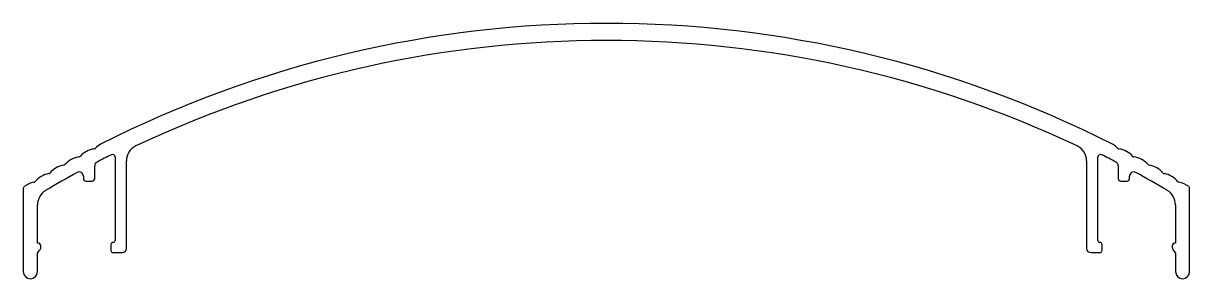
# Model space of a CAD drawing. Extents: x 1339 to 1479, y 1203 to 1233.
import ezdxf

# ---------------------------------------------------------------- set-up
doc = ezdxf.new("R2010")
doc.units = 0
doc.layers.get('0').update_dxf_attribs({"linetype": 'CONTINUOUS'})

msp = doc.modelspace()

# ---------------------------------------------------------------- linework, layer by layer
for p, q in [((1350.48, 1217.12), (1350.48, 1207.11)), ((1351.83, 1206.14), (1351.83, 1216.63)), ((1466.94, 1216.63), (1466.94, 1206.14)), ((1468.29, 1207.11), (1468.29, 1217.12)), ((1348.04, 1214.52), (1348.04, 1216.05)), ((1470.73, 1216.05), (1470.73, 1214.52)), ((1346.69, 1214.81), (1346.69, 1214.52)), ((1346.99, 1214.22), (1347.74, 1214.22)), ((1471.03, 1214.22), (1471.78, 1214.22)), ((1472.08, 1214.52), (1472.08, 1214.81)), ((1339.48, 1213.35), (1339.48, 1203.36)), ((1479.29, 1203.36), (1479.29, 1213.35)), ((1341.18, 1206.79), (1341.18, 1211.38)), ((1477.59, 1211.38), (1477.59, 1206.79)), ((1341.22, 1206.79), (1341.18, 1206.79)), ((1349.98, 1206.61), (1349.98, 1205.89)), ((1468.79, 1205.89), (1468.79, 1206.61)), ((1477.59, 1206.79), (1477.56, 1206.79)), ((1341.18, 1205.58), (1341.44, 1205.92)), ((1341.18, 1203.36), (1341.18, 1205.58)), ((1341.57, 1206.28), (1341.57, 1206.44)), ((1350.23, 1205.64), (1351.33, 1205.64)), ((1467.44, 1205.64), (1468.54, 1205.64)), ((1477.21, 1206.44), (1477.21, 1206.28)), ((1477.33, 1205.92), (1477.59, 1205.58)), ((1477.59, 1205.58), (1477.59, 1203.36))]:
    msp.add_line(p, q)
for centre, radius, start, end in [((1409.39, 1099.05), 134.09, 63.1017, 116.8983), ((1409.39, 1099.05), 132.04, 64.7105, 115.2895), ((1348.31, 1215.41), 2.69, 97.1158, 138.8039), ((1347.96, 1218.27), 0.2, 277.1158, 317.2941), ((1350.08, 1216.32), 2.69, 120.276, 137.2941), ((1353.83, 1216.63), 2, 115.2895, 180), ((1464.94, 1216.63), 2, 0, 64.7105), ((1468.7, 1216.32), 2.69, 42.7059, 59.724), ((1470.82, 1218.27), 0.2, 222.7059, 262.8842), ((1470.46, 1215.41), 2.69, 41.1961, 82.8842), ((1346.51, 1214.45), 2.69, 97.296, 139.327), ((1346.14, 1217.31), 0.2, 277.296, 318.8039), ((1348.54, 1216.05), 0.5, 117.3864, 180), ((1409.58, 1098.24), 133.19, 116.5471, 117.3864), ((1350.18, 1217.11), 0.3, 1.5409, 116.5471), ((1468.59, 1217.11), 0.3, 63.4529, 178.4591), ((1409.2, 1098.24), 133.19, 62.6136, 63.4529), ((1470.23, 1216.05), 0.5, 0, 62.6136), ((1472.63, 1217.31), 0.2, 221.1961, 262.704), ((1472.27, 1214.45), 2.69, 40.673, 82.704), ((1342.98, 1212.46), 2.69, 99.1714, 141.3755), ((1409.58, 1098.24), 133.19, 118.5352, 120.4046), ((1342.52, 1215.31), 0.2, 279.1714, 320.3524), ((1344.74, 1213.47), 2.69, 98.478, 140.3524), ((1344.32, 1216.33), 0.2, 278.478, 319.327), ((1346.19, 1214.81), 0.5, 0, 118.5352), ((1472.58, 1214.81), 0.5, 61.4648, 180), ((1409.2, 1098.24), 133.19, 59.5954, 61.4648), ((1474.46, 1216.33), 0.2, 220.673, 261.522), ((1474.03, 1213.47), 2.69, 39.6476, 81.522), ((1476.25, 1215.31), 0.2, 219.6476, 260.8286), ((1475.79, 1212.46), 2.69, 38.6245, 80.8286), ((1339.73, 1213.35), 0.25, 127.5853, 180), ((1341.22, 1211.42), 2.69, 99.88, 127.5853), ((1340.72, 1214.27), 0.2, 279.88, 321.3755), ((1346.99, 1214.52), 0.3, 180, 270), ((1347.74, 1214.52), 0.3, 270, 360), ((1471.03, 1214.52), 0.3, 180, 270), ((1471.78, 1214.52), 0.3, 270, 360), ((1478.05, 1214.27), 0.2, 218.6245, 260.12), ((1477.55, 1211.42), 2.69, 52.4147, 80.12), ((1479.04, 1213.35), 0.25, 360, 52.4147), ((1343.18, 1211.38), 2, 120.4046, 180), ((1475.59, 1211.38), 2, 0, 59.5954), ((1341.22, 1206.44), 0.35, 360, 90), ((1350.23, 1206.61), 0.25, 90, 180), ((1350.23, 1207.11), 0.25, 270, 0), ((1468.54, 1207.11), 0.25, 180, 270), ((1468.54, 1206.61), 0.25, 0, 90), ((1477.56, 1206.44), 0.35, 90, 180), ((1340.97, 1206.28), 0.6, 322.5571, 0), ((1350.23, 1205.89), 0.25, 180, 270), ((1351.33, 1206.14), 0.5, 270, 0), ((1467.44, 1206.14), 0.5, 180, 270), ((1468.54, 1205.89), 0.25, 270, 0), ((1477.81, 1206.28), 0.6, 180, 217.4429), ((1340.33, 1203.36), 0.85, 180, 0), ((1478.44, 1203.36), 0.85, 180, 0)]:
    msp.add_arc(centre, radius, start, end)

doc.saveas('drawing.dxf')
